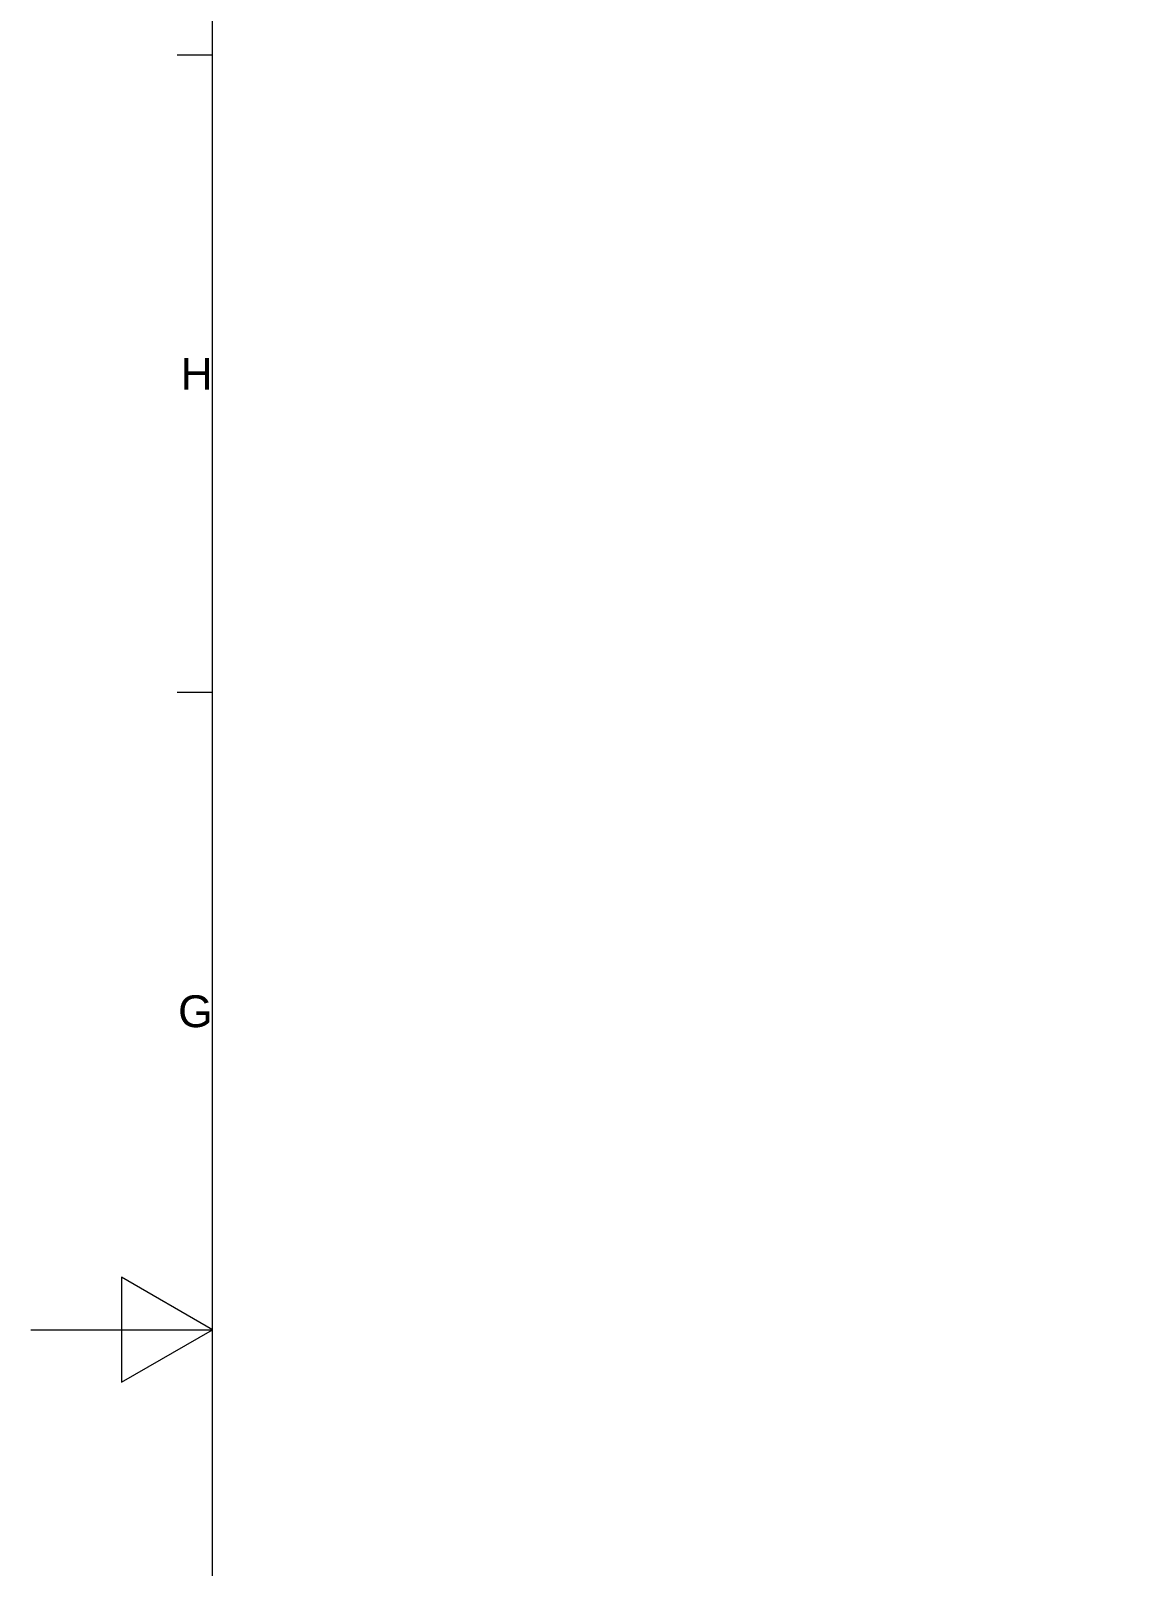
# Model space of a CAD drawing. Header units: millimetres. Extents: x 0 to 1486, y 0 to 1051.
# Drawn here: x 0 to 149.9, y 493.1 to 704.2 of the extents above; entities that cross this region are included whole.
import ezdxf

# ---------------------------------------------------------------- set-up
doc = ezdxf.new("R2010")
doc.units = ezdxf.units.MM
doc.header["$LTSCALE"] = 1.25
doc.layers.add('Skizziergeometrie(DIN)', color=7, linetype='Continuous', lineweight=9, true_color=0x262659)
doc.layers.add('Symbole(DIN)', color=7, linetype='Continuous', lineweight=15, true_color=0x262659)
doc.styles.add('Aktuell-DIN', font='arial.ttf')

# ---------------------------------------------------------------- blocks, each defined once
blk = doc.blocks.new('Ränder Standardrahmen')
at = {"layer": 'Skizziergeometrie(DIN)'}
for p, q in [((20, 560.67), (16.1, 560.67)), ((20, 490.58), (16.1, 490.58))]:
    blk.add_line(p, q, dxfattribs=at)
at = {"layer": 'Skizziergeometrie(DIN)', "flags": 128}
for points in [[(20, 20), (20, 821), (1169, 821), (1169, 20), (20, 20)], [(0, 420.5), (20, 420.5), (10, 426.27), (10, 414.73), (20, 420.5)]]:
    blk.add_lwpolyline(points, dxfattribs=at)
at = {"layer": 'Symbole(DIN)', "color": 179, "true_color": 0x262659, "char_height": 3.5, "attachment_point": 7, "style": 'Aktuell-DIN'}
for s, insert in [('H', (16.5, 523.88)), ('G', (16.22, 453.73))]:
    blk.add_mtext(s, dxfattribs=dict(at, insert=insert))

msp = doc.modelspace()

# ---------------------------------------------------------------- block references
at = {"xscale": 1.25, "yscale": 1.25, "zscale": 1.25}
msp.add_blockref('Ränder Standardrahmen', (0, 0), dxfattribs=at)

doc.saveas('drawing.dxf')
